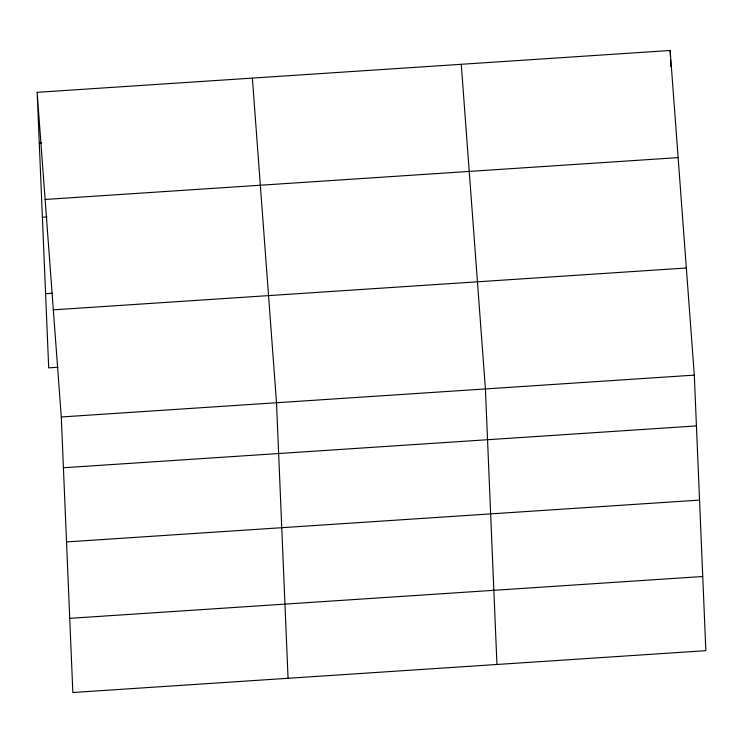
<?xml version="1.0" encoding="UTF-8"?>
<svg xmlns="http://www.w3.org/2000/svg" width="743" height="743" viewBox="0 0 743 743"><rect width="100%" height="100%" fill="white"/><g stroke="black" fill="none" stroke-linecap="round" stroke-linejoin="round"><path stroke-width="1.11" d="M37.15 92.327L670.158 50.487L694.306 375.131L705.85 650.673L72.842 692.513L61.288 416.972L37.15 92.327L48.694 367.869L57.954 367.256M39.277 143.111L41.589 142.953M45.119 199.458L678.127 157.618M42.388 217.281L47.013 216.975M45.592 293.699L52.53 293.234M53.329 309.84L686.337 268M61.288 416.972L694.306 375.131M63.424 467.756L696.432 425.915M66.526 541.926L699.534 500.085M69.731 618.343L702.739 576.503M461.264 64.297L485.411 388.942L496.956 664.483M252.369 78.099L276.517 402.752L288.061 678.285M670.158 50.487L670.4 56.254M670.548 59.719L670.836 66.647"/></g></svg>
